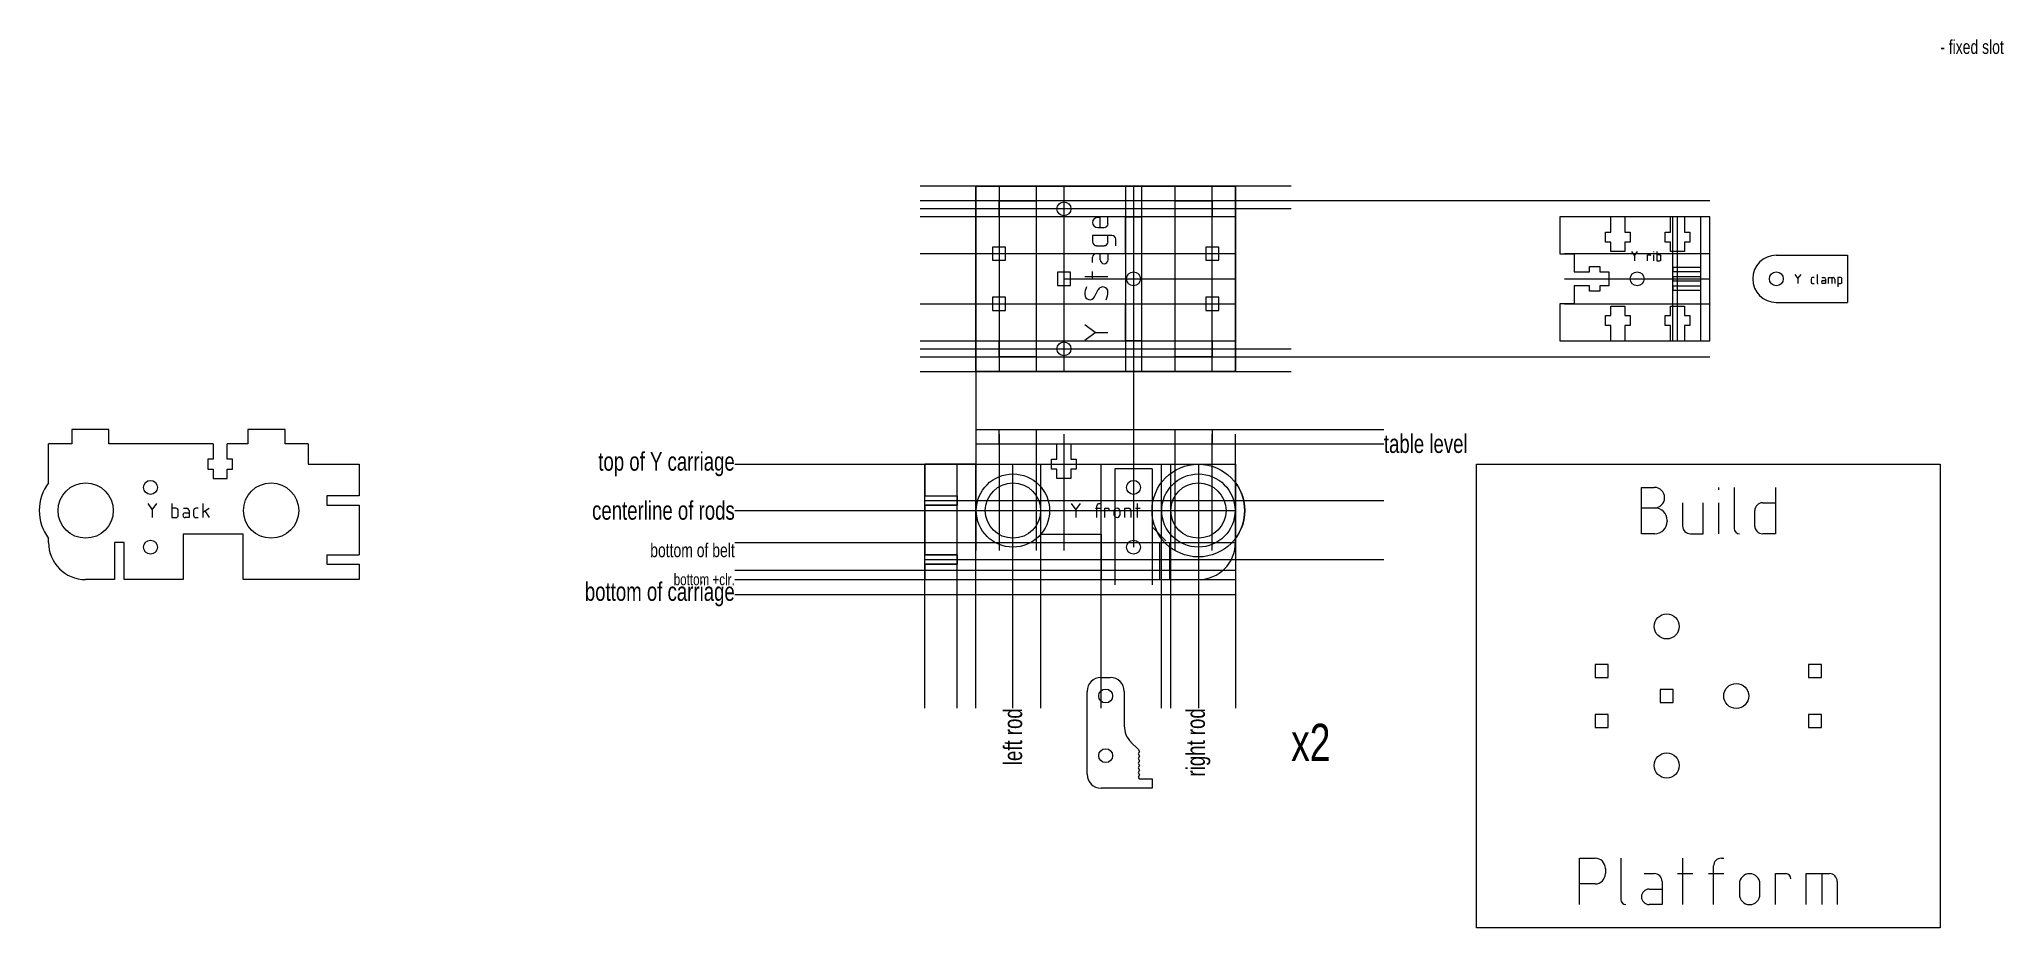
# Model space of a CAD drawing. Header units: millimetres. Extents: x -110 to 314, y 0 to 192.
import ezdxf

# ---------------------------------------------------------------- set-up
doc = ezdxf.new("R2010")
doc.units = ezdxf.units.MM
for name, color, linetype, lineweight, true_color in [('build-platform', 7, 'CONTINUOUS', 0, 0x000000), ('carriage_constraints', 5, 'CONTINUOUS', 0, 0x0000ff), ('carriage_skeleton', 1, 'CONTINUOUS', 0, 0xff0000), ('clamp', 7, 'CONTINUOUS', 0, 0x000000), ('cuts', 7, 'CONTINUOUS', 0, 0x000000), ('documentation', 2, 'CONTINUOUS', 0, 0xffff00), ('inner-clamp', 7, 'CONTINUOUS', 0, 0x000000), ('text', 4, 'CONTINUOUS', 0, 0x00ffff)]:
    doc.layers.add(name, color=color, linetype=linetype, lineweight=lineweight, true_color=true_color)
doc.styles.get("Standard").update_dxf_attribs({"font": 'txt', "width": 0.75})

# ---------------------------------------------------------------- blocks, each defined once
blk = doc.blocks.new('m3-t-slot')
at = {"layer": 'cuts'}
for p, q in [((-2.66, 3.33), (-2.66, 5.5)), ((-2.66, 5.5), (-1.5, 5.5)), ((-1.5, 7.5), (1.5, 7.5)), ((-1.5, 5.5), (-1.5, 7.5)), ((1.5, 7.5), (1.5, 5.5)), ((1.5, 5.5), (2.66, 5.5)), ((2.66, 5.5), (2.66, 3.33)), ((-1.5, 3.33), (-2.66, 3.33)), ((-1.5, 0), (-1.5, 3.33)), ((2.66, 3.33), (1.5, 3.33)), ((1.5, 3.33), (1.5, 0))]:
    blk.add_line(p, q, dxfattribs=at)

msp = doc.modelspace()

# ---------------------------------------------------------------- linework, layer by layer
at = {"layer": 'build-platform'}
for p, q in [((200, 0), (200, 100)), ((200, 100), (300, 100)), ((300, 100), (300, 0)), ((228.41, 56.81), (225.59, 56.81)), ((225.59, 56.81), (225.59, 53.99)), ((228.41, 53.99), (228.41, 56.81)), ((274.41, 56.81), (271.59, 56.81)), ((271.59, 56.81), (271.59, 53.99)), ((274.41, 53.99), (274.41, 56.81)), ((225.59, 53.99), (228.41, 53.99)), ((242.41, 51.41), (239.59, 51.41)), ((239.59, 51.41), (239.59, 48.59)), ((242.41, 48.59), (242.41, 51.41)), ((271.59, 53.99), (274.41, 53.99)), ((239.59, 48.59), (242.41, 48.59)), ((228.41, 46.01), (225.59, 46.01)), ((225.59, 46.01), (225.59, 43.19)), ((225.59, 43.19), (228.41, 43.19)), ((228.41, 43.19), (228.41, 46.01)), ((274.41, 46.01), (271.59, 46.01)), ((271.59, 46.01), (271.59, 43.19)), ((271.59, 43.19), (274.41, 43.19)), ((274.41, 43.19), (274.41, 46.01)), ((300, 0), (200, 0))]:
    msp.add_line(p, q, dxfattribs=at)
for centre in [(241, 65), (256, 50), (241, 35)]:
    msp.add_circle(centre, 2.7, dxfattribs=at)
at = {"layer": 'carriage_constraints'}
for p, q in [((40, 100), (148, 100)), ((92, 47.34), (92, 100)), ((100, 47.34), (100, 100)), ((106, 47.34), (106, 100)), ((119, 47.34), (119, 100)), ((132, 100), (132, 47.34)), ((134, 100), (134, 47.34)), ((140, 100), (140, 47.34)), ((148, 100), (148, 47.34)), ((40, 90), (148, 90)), ((40, 83.12), (148, 83.12)), ((40, 77.12), (148, 77.12)), ((40, 75.12), (148, 75.12)), ((40, 71.92), (148, 71.92))]:
    msp.add_line(p, q, dxfattribs=at)
at = {"layer": 'carriage_skeleton'}
for p, q in [((160, 160), (80, 160)), ((250.33, 156.8), (80, 156.8)), ((92, 160), (92, 81.42)), ((97, 160), (97, 120)), ((105, 160), (105, 120)), ((111, 160), (111, 120)), ((124.3, 160), (124.3, 120)), ((126, 160), (126, 82.12)), ((127.7, 160), (127.7, 120)), ((135, 120), (135, 160)), ((143, 120), (143, 160)), ((148, 120), (148, 160)), ((160, 155.1), (80, 155.1)), ((148, 153.4), (80, 153.4)), ((250.33, 153.4), (218.95, 153.4)), ((242.33, 126.6), (242.33, 153.4)), ((243.33, 126.6), (243.33, 153.4)), ((248.33, 126.6), (248.33, 153.4)), ((148, 145.4), (80, 145.4)), ((250.33, 145.4), (218.95, 145.4)), ((111, 140), (148, 140)), ((218.95, 140), (250.33, 140)), ((80, 134.6), (148, 134.6)), ((218.95, 134.6), (250.33, 134.6)), ((80, 126.6), (148, 126.6)), ((80, 124.9), (160, 124.9)), ((80, 123.2), (250.33, 123.2)), ((218.95, 126.6), (250.33, 126.6)), ((80, 120), (160, 120)), ((92, 107.5), (180, 107.5)), ((97, 106.5), (97, 81.42)), ((105, 106.5), (105, 81.42)), ((111, 106.5), (111, 81.42)), ((135, 81.42), (135, 106.5)), ((143, 81.42), (143, 106.5)), ((148, 81.42), (148, 106.5)), ((92, 104.4), (180, 104.4)), ((81, 47.34), (81, 100)), ((88, 47.34), (88, 100)), ((122, 99), (122, 74)), ((130, 99), (122, 99)), ((130, 99), (130, 74)), ((81, 93.2), (88, 93.2)), ((81, 92.2), (180, 92.2)), ((81, 91.2), (88, 91.2)), ((133, 83.5), (130, 86.5)), ((81, 80.42), (88, 80.42)), ((81, 79.42), (180, 79.42)), ((81, 78.42), (88, 78.42))]:
    msp.add_line(p, q, dxfattribs=at)
for centre, radius in [((100, 90), 7.9), ((140, 90), 10), ((140, 90), 7.9)]:
    msp.add_circle(centre, radius, dxfattribs=at)
at = {"layer": 'clamp'}
for p, q in [((116, 33.12), (116, 51)), ((119, 54), (121, 54)), ((124, 51), (124, 43.57)), ((125.46, 40.04), (127, 38.5)), ((127, 38.5), (127.3, 38)), ((127.3, 38), (127, 37.5)), ((127, 37.5), (127.3, 37)), ((127.3, 37), (127, 36.5)), ((127, 36.5), (127.3, 36)), ((127.3, 36), (127, 35.5)), ((127, 35.5), (127.3, 35)), ((127.3, 35), (127, 34.5)), ((127, 34.5), (127.3, 34)), ((127.3, 34), (127, 33.5)), ((130, 30.12), (119, 30.12)), ((127, 33.5), (127.3, 33)), ((127.3, 33), (127, 32.5)), ((127, 32.5), (127.23, 32.12)), ((127.23, 32.12), (130, 32.12)), ((130, 32.12), (130, 30.12))]:
    msp.add_line(p, q, dxfattribs=at)
for centre in [(120, 50), (120, 37.12)]:
    msp.add_circle(centre, 1.5, dxfattribs=at)
for centre, radius, start, end in [((119, 51), 3, 90, 180), ((121, 51), 3, 0, 90), ((129, 43.57), 5, 180, 225), ((119, 33.12), 3, 180, 270)]:
    msp.add_arc(centre, radius, start, end, dxfattribs=at)
at = {"layer": 'cuts'}
for p, q in [((92, 160), (148, 160)), ((92, 120), (92, 160)), ((97, 156.8), (105, 156.8)), ((97, 153.4), (97, 156.8)), ((105, 156.8), (105, 153.4)), ((135, 156.8), (143, 156.8)), ((135, 153.4), (135, 156.8)), ((143, 156.8), (143, 153.4)), ((148, 160), (148, 120)), ((105, 153.4), (97, 153.4)), ((124.3, 153.4), (127.7, 153.4)), ((124.3, 145.4), (124.3, 153.4)), ((127.7, 153.4), (127.7, 145.4)), ((143, 153.4), (135, 153.4)), ((217.95, 153.4), (217.95, 145.4)), ((228.95, 153.4), (217.95, 153.4)), ((241.83, 153.4), (231.95, 153.4)), ((250.33, 153.4), (244.83, 153.4)), ((250.33, 126.6), (250.33, 153.4)), ((98.41, 146.81), (95.59, 146.81)), ((95.59, 146.81), (95.59, 143.99)), ((98.41, 143.99), (98.41, 146.81)), ((127.7, 145.4), (124.3, 145.4)), ((144.41, 146.81), (141.59, 146.81)), ((141.59, 146.81), (141.59, 143.99)), ((144.41, 143.99), (144.41, 146.81)), ((217.95, 145.4), (221.05, 145.4)), ((221.05, 145.4), (221.05, 141.5)), ((95.59, 143.99), (98.41, 143.99)), ((112.41, 141.41), (109.59, 141.41)), ((109.59, 141.41), (109.59, 138.59)), ((112.41, 138.59), (112.41, 141.41)), ((141.59, 143.99), (144.41, 143.99)), ((248.33, 142.45), (242.33, 142.45)), ((242.33, 142.45), (242.33, 141.55)), ((242.33, 141.55), (248.33, 141.55)), ((248.33, 140.45), (242.33, 140.45)), ((242.33, 140.45), (242.33, 139.55)), ((248.33, 141.55), (248.33, 142.45)), ((248.33, 139.55), (248.33, 140.45)), ((98.41, 136.01), (95.59, 136.01)), ((95.59, 136.01), (95.59, 133.19)), ((98.41, 133.19), (98.41, 136.01)), ((109.59, 138.59), (112.41, 138.59)), ((144.41, 136.01), (141.59, 136.01)), ((141.59, 136.01), (141.59, 133.19)), ((144.41, 133.19), (144.41, 136.01)), ((221.05, 138.5), (221.05, 134.6)), ((242.33, 139.55), (248.33, 139.55)), ((248.33, 138.45), (242.33, 138.45)), ((242.33, 138.45), (242.33, 137.55)), ((242.33, 137.55), (248.33, 137.55)), ((248.33, 137.55), (248.33, 138.45)), ((95.59, 133.19), (98.41, 133.19)), ((124.3, 134.6), (127.7, 134.6)), ((124.3, 126.6), (124.3, 134.6)), ((127.7, 134.6), (127.7, 126.6)), ((141.59, 133.19), (144.41, 133.19)), ((221.05, 134.6), (217.95, 134.6)), ((217.95, 134.6), (217.95, 126.6)), ((97, 126.6), (105, 126.6)), ((97, 123.2), (97, 126.6)), ((105, 123.2), (97, 123.2)), ((105, 126.6), (105, 123.2)), ((127.7, 126.6), (124.3, 126.6)), ((135, 126.6), (143, 126.6)), ((135, 123.2), (135, 126.6)), ((143, 123.2), (135, 123.2)), ((143, 126.6), (143, 123.2)), ((217.95, 126.6), (228.95, 126.6)), ((231.95, 126.6), (241.83, 126.6)), ((244.83, 126.6), (250.33, 126.6)), ((148, 120), (92, 120)), ((-95, 107.5), (-103, 107.5)), ((-103, 107.5), (-103, 104.4)), ((-95, 104.4), (-95, 107.5)), ((-57, 107.5), (-65, 107.5)), ((-65, 107.5), (-65, 104.4)), ((-57, 104.4), (-57, 107.5)), ((97, 104.4), (97, 107.5)), ((97, 107.5), (105, 107.5)), ((105, 107.5), (105, 104.4)), ((135, 104.4), (135, 107.5)), ((135, 107.5), (143, 107.5)), ((143, 107.5), (143, 104.4)), ((-108, 96), (-108, 104.4)), ((-103, 104.4), (-108, 104.4)), ((-72.5, 104.4), (-95, 104.4)), ((-65, 104.4), (-69.5, 104.4)), ((-52, 104.4), (-57, 104.4)), ((-52, 104.4), (-52, 100)), ((92, 104.4), (92, 100)), ((92, 104.4), (97, 104.4)), ((105, 104.4), (109.5, 104.4)), ((112.5, 104.4), (135, 104.4)), ((143, 104.4), (148, 104.4)), ((148, 96), (148, 104.4)), ((-52, 100), (-41, 100)), ((-41, 100), (-41, 93.2)), ((92, 100), (81, 100)), ((81, 100), (81, 93.2)), ((-41, 93.2), (-48, 93.2)), ((-48, 93.2), (-48, 91.2)), ((-48, 91.2), (-41, 91.2)), ((-41, 91.2), (-41, 80.42)), ((81, 93.2), (88, 93.2)), ((88, 91.2), (81, 91.2)), ((81, 91.2), (81, 80.42)), ((88, 93.2), (88, 91.2)), ((-66, 84.92), (-79, 84.92)), ((-79, 84.92), (-79, 75.12)), ((-66, 75.12), (-66, 84.92)), ((106, 75.12), (106, 84.92)), ((106, 84.92), (119, 84.92)), ((119, 84.92), (119, 75.12)), ((-108, 83.12), (-108, 84)), ((-93.8, 83.12), (-93.8, 75.12)), ((-91.7, 83.12), (-93.8, 83.12)), ((-91.7, 75.12), (-91.7, 83.12)), ((131.7, 75.12), (131.7, 83.12)), ((131.7, 83.12), (133.8, 83.12)), ((133.8, 83.12), (133.8, 75.12)), ((148, 83.12), (148, 84)), ((-48, 80.42), (-48, 78.42)), ((-48, 80.42), (-41, 80.42)), ((-48, 78.42), (-41, 78.42)), ((-41, 78.42), (-41, 75.12)), ((88, 80.42), (81, 80.42)), ((88, 78.42), (81, 78.42)), ((81, 78.42), (81, 75.12)), ((88, 80.42), (88, 78.42)), ((-93.8, 75.12), (-100, 75.12)), ((-79, 75.12), (-91.7, 75.12)), ((-41, 75.12), (-66, 75.12)), ((81, 75.12), (106, 75.12)), ((119, 75.12), (131.7, 75.12)), ((133.8, 75.12), (140, 75.12))]:
    msp.add_line(p, q, dxfattribs=at)
for centre, radius in [((111, 155.1), 1.5), ((126, 140), 1.5), ((234.64, 140), 1.5), ((111, 124.9), 1.5), ((-100, 90), 5.96), ((-86, 95), 1.5), ((-60, 90), 5.96), ((100, 90), 5.96), ((126, 95), 1.5), ((140, 90), 5.96), ((-86, 82.12), 1.5), ((126, 82.12), 1.5)]:
    msp.add_circle(centre, radius, dxfattribs=at)
for centre, radius, start, end in [((-100, 90), 10, 143.1301, 216.8699), ((140, 90), 10, 323.1301, 36.8699), ((-100, 83.12), 8, 180, 270), ((140, 83.12), 8, 270, 0)]:
    msp.add_arc(centre, radius, start, end, dxfattribs=at)
at = {"layer": 'inner-clamp'}
for p, q in [((264.64, 145.09), (280, 145.09)), ((280, 145.09), (280, 134.91)), ((264.64, 134.91), (280, 134.91))]:
    msp.add_line(p, q, dxfattribs=at)
msp.add_circle((264.64, 140), 1.5, dxfattribs=at)
msp.add_arc((264.64, 140), 5.09, 90, 270, dxfattribs=at)
at = {"layer": 'text'}
for p, q in [((118.83, 153.26), (118.28, 153.26)), ((118.83, 151.04), (118.83, 153.26)), ((120.5, 151.88), (120.5, 153.26)), ((121.33, 149.38), (117.17, 149.38)), ((117.17, 149.38), (117.17, 147.99)), ((118.28, 151.04), (119.67, 151.04)), ((120.5, 147.99), (120.5, 149.38)), ((122.17, 147.15), (122.17, 148.54)), ((117.17, 143.54), (117.17, 144.65)), ((118, 147.15), (119.67, 147.15)), ((118, 145.49), (120.5, 145.49)), ((118.83, 144.1), (118.83, 145.49)), ((120.5, 145.49), (120.5, 144.1)), ((233.38, 145.87), (234.05, 144.98)), ((234.05, 144.98), (234.72, 145.87)), ((234.05, 144.98), (234.05, 143.87)), ((236.88, 143.87), (236.88, 145.2)), ((236.88, 145.2), (237.33, 145.2)), ((238.22, 145.76), (238.22, 145.87)), ((238.22, 143.87), (238.22, 145.2)), ((238.88, 145.87), (238.88, 143.87)), ((239.44, 145.2), (238.88, 145.2)), ((239.77, 144.2), (239.77, 144.87)), ((115.5, 140.49), (120.5, 140.49)), ((117.17, 139.93), (117.17, 141.6)), ((238.88, 143.87), (239.44, 143.87)), ((268.64, 140.96), (269.31, 140.07)), ((269.31, 140.07), (269.98, 140.96)), ((269.31, 140.07), (269.31, 138.96)), ((272.14, 139.96), (272.14, 139.29)), ((272.81, 140.29), (272.48, 140.29)), ((273.48, 140.96), (273.48, 139.18)), ((274.48, 140.29), (274.92, 140.29)), ((275.26, 139.96), (275.26, 138.96)), ((275.92, 138.96), (275.92, 140.29)), ((275.92, 140.29), (276.92, 140.29)), ((276.59, 140.29), (276.59, 138.96)), ((277.26, 139.96), (277.26, 138.96)), ((278.48, 140.29), (277.92, 140.29)), ((277.92, 140.29), (277.92, 138.29)), ((278.81, 139.29), (278.81, 139.96)), ((117.6, 136.09), (118.4, 137.66)), ((272.48, 138.96), (272.81, 138.96)), ((274.7, 139.63), (275.26, 139.63)), ((275.26, 138.96), (274.7, 138.96)), ((277.92, 138.96), (278.48, 138.96)), ((117.72, 128.4), (115.5, 130.07)), ((115.5, 126.74), (117.72, 128.4)), ((117.72, 128.4), (120.5, 128.4)), ((235.56, 85), (235.56, 95)), ((235.56, 95), (238.33, 95)), ((252.22, 94.44), (252.22, 95)), ((255.56, 95), (255.56, 86.11)), ((264.44, 95), (264.44, 85)), ((-86.62, 91.5), (-85.62, 90.17)), ((-85.62, 90.17), (-84.62, 91.5)), ((-85.62, 90.17), (-85.62, 88.5)), ((-81.38, 91.5), (-81.38, 88.5)), ((-80.54, 90.5), (-81.38, 90.5)), ((-80.04, 89), (-80.04, 90)), ((-78.88, 90.5), (-78.21, 90.5)), ((-78.54, 89.5), (-77.71, 89.5)), ((-77.71, 90), (-77.71, 88.5)), ((-76.71, 90), (-76.71, 89)), ((-75.71, 90.5), (-76.21, 90.5)), ((-74.71, 91.5), (-74.71, 88.5)), ((-74.71, 89.67), (-73.38, 90.5)), ((-74.27, 89.94), (-73.38, 88.5)), ((112.54, 91.5), (113.54, 90.17)), ((113.54, 90.17), (114.54, 91.5)), ((113.54, 90.17), (113.54, 88.5)), ((117.79, 90.5), (118.79, 90.5)), ((118.12, 88.5), (118.12, 91)), ((118.62, 91.5), (118.79, 91.5)), ((119.79, 88.5), (119.79, 90.5)), ((119.79, 90.5), (120.46, 90.5)), ((121.79, 89.83), (121.79, 89.17)), ((123.12, 89.17), (123.12, 89.83)), ((124.12, 88.5), (124.12, 90.5)), ((124.12, 90.5), (124.96, 90.5)), ((125.46, 90), (125.46, 88.5)), ((126.46, 90.5), (127.46, 90.5)), ((126.79, 91.5), (126.79, 88.5)), ((235.56, 90.56), (238.44, 90.56)), ((244.44, 91.67), (244.44, 86.67)), ((248.89, 85), (248.89, 91.67)), ((252.22, 85), (252.22, 91.67)), ((260, 86.67), (260, 90)), ((261.67, 91.67), (264.44, 91.67)), ((-81.38, 88.5), (-80.54, 88.5)), ((-77.71, 88.5), (-78.54, 88.5)), ((-76.21, 88.5), (-75.71, 88.5)), ((238.44, 85), (235.56, 85)), ((241.11, 87.89), (241.11, 87.67)), ((246.11, 85), (248.89, 85)), ((264.44, 85), (261.67, 85)), ((222.22, 5), (222.22, 15)), ((222.22, 15), (225.56, 15)), ((227.78, 12.78), (227.78, 11.67)), ((231.11, 15), (231.11, 6.11)), ((244.44, 15), (244.44, 5)), ((251.11, 5), (251.11, 13.33)), ((252.78, 15), (253.33, 15)), ((225.56, 9.44), (222.22, 9.44)), ((236.11, 11.67), (238.33, 11.67)), ((240, 10), (240, 5)), ((243.33, 11.67), (246.67, 11.67)), ((250, 11.67), (253.33, 11.67)), ((256.67, 9.44), (256.67, 7.22)), ((261.11, 7.22), (261.11, 9.44)), ((264.44, 5), (264.44, 11.67)), ((264.44, 11.67), (266.67, 11.67)), ((271.11, 5), (271.11, 11.67)), ((271.11, 11.67), (276.11, 11.67)), ((274.44, 11.67), (274.44, 5)), ((277.78, 10), (277.78, 5)), ((237.22, 8.33), (240, 8.33)), ((240, 5), (237.22, 5))]:
    msp.add_line(p, q, dxfattribs=at)
for centre, radius, start, end in [((118.28, 152.15), 1.11, 90, 270), ((119.67, 151.88), 0.833, 270, 360), ((121.33, 148.54), 0.833, 360, 90), ((118, 147.99), 0.833, 180, 270), ((118, 144.65), 0.833, 90, 180), ((119.67, 144.1), 0.833, 180, 360), ((119.67, 147.99), 0.833, 270, 360), ((237.33, 144.98), 0.222, 0, 90), ((239.44, 144.87), 0.333, 0, 90), ((239.44, 144.2), 0.333, 270, 0), ((272.48, 139.96), 0.333, 90, 180), ((274.92, 139.96), 0.333, 0, 90), ((276.92, 139.96), 0.333, 0, 90), ((278.48, 139.96), 0.333, 0, 90), ((119.18, 136.6), 3.68, 153.07, 180), ((116.61, 136.6), 1.11, 180, 333), ((119.39, 137.15), 1.11, 360, 152.98), ((116.82, 137.15), 3.68, 333.1, 360), ((272.48, 139.29), 0.333, 180, 270), ((273.7, 139.18), 0.222, 180, 270), ((274.7, 139.29), 0.333, 90, 270), ((278.48, 139.29), 0.333, 270, 0), ((238.33, 92.78), 2.22, 270, 90), ((-80.54, 90), 0.5, 0, 90), ((-80.54, 89), 0.5, 270, 0), ((-78.54, 89), 0.5, 90, 270), ((-78.21, 90), 0.5, 0, 90), ((-76.21, 90), 0.5, 90, 180), ((-76.21, 89), 0.5, 180, 270), ((118.62, 91), 0.5, 90, 180), ((120.46, 90.17), 0.333, 0, 90), ((122.46, 89.83), 0.667, 0, 180), ((122.46, 89.17), 0.667, 180, 0), ((124.96, 90), 0.5, 0, 90), ((238.44, 87.89), 2.67, 0, 90), ((261.67, 90), 1.67, 90, 180), ((238.44, 87.67), 2.67, 270, 0), ((246.11, 86.67), 1.67, 180, 270), ((256.67, 86.11), 1.11, 180, 270), ((261.67, 86.67), 1.67, 180, 270), ((225.56, 12.78), 2.22, 0, 90), ((252.78, 13.33), 1.67, 90, 180), ((225.56, 11.67), 2.22, 270, 0), ((238.33, 10), 1.67, 0, 90), ((258.89, 9.44), 2.22, 0, 180), ((266.67, 10.56), 1.11, 0, 90), ((276.11, 10), 1.67, 0, 90), ((232.22, 6.11), 1.11, 180, 270), ((237.22, 6.67), 1.67, 90, 270), ((258.89, 7.22), 2.22, 180, 0)]:
    msp.add_arc(centre, radius, start, end, dxfattribs=at)

# ---------------------------------------------------------------- block references
at = {"layer": 'cuts'}
for p, rotation in [((230.45, 153.4), 180), ((243.33, 153.4), 180), ((221.05, 140), 270), ((111, 104.4), 180)]:
    msp.add_blockref('m3-t-slot', p, dxfattribs=dict(at, rotation=rotation))
for p in [(230.45, 126.6), (243.33, 126.6)]:
    msp.add_blockref('m3-t-slot', p, dxfattribs=at)
at = {"layer": 'cuts', "yscale": -1, "rotation": 360}
msp.add_blockref('m3-t-slot', (-71, 104.4), dxfattribs=at)

# ---------------------------------------------------------------- texts
at = {"layer": 'carriage_constraints', "width": 100, "attachment_point": 6}
for s, insert, char_height in [('top\\~of\\~Y\\~carriage', (40, 100), 4), ('centerline\\~of\\~rods', (40, 90), 4), ('bottom\\~of\\~belt', (40, 81.42), 3), ('bottom\\~+clr.', (40, 75.12), 2.5), ('bottom\\~of\\~carriage', (40, 71.92), 4)]:
    msp.add_mtext(s, dxfattribs=dict(at, insert=insert, char_height=char_height))
at = {"layer": 'carriage_constraints', "char_height": 4, "width": 100, "attachment_point": 6, "rotation": 90}
for s, insert in [('left\\~rod', (100, 47.34)), ('right\\~rod', (140, 47.34))]:
    msp.add_mtext(s, dxfattribs=dict(at, insert=insert))
at = {"layer": 'carriage_skeleton', "insert": (180, 104.4), "char_height": 4, "width": 100, "attachment_point": 4}
msp.add_mtext('table\\~level', dxfattribs=at)
at = {"layer": 'documentation', "width": 100, "attachment_point": 4}
for s, insert, char_height in [('-\\~fixed\\~slot', (300, 190), 3), ('x2', (160, 40), 8)]:
    msp.add_mtext(s, dxfattribs=dict(at, insert=insert, char_height=char_height))

doc.saveas('drawing.dxf')
